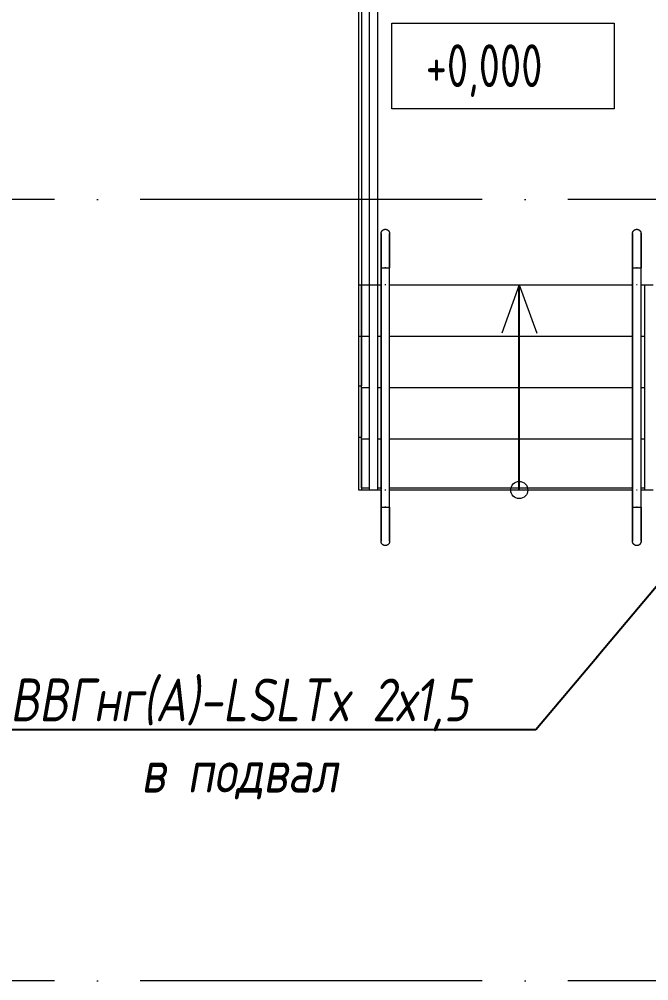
# Model space of a CAD drawing. Header units: millimetres. Extents: x -396912 to 182286, y -43638 to 41610.
# Drawn here: x -33456 to -29776, y 8102 to 13726 of the extents above; entities that cross this region are included whole.
import ezdxf
from ezdxf import colors
from ezdxf.entities.mleader import LeaderData, LeaderLine
from ezdxf.math import Vec2, Vec3

# ---------------------------------------------------------------- set-up
doc = ezdxf.new("R2010")
doc.units = ezdxf.units.MM
doc.linetypes.add('ADSK_Линия сетки', pattern=[25, 20, -2.5, 0, -2.5])
for name, color, linetype, lineweight in [('RC-Выноски', 7, 'Continuous', 0), ('Аннотация', 7, 'Continuous', 18), ('Лестницы', 252, 'Continuous', 9), ('Ограждение', 252, 'Continuous', 9), ('Оси', 252, 'Continuous', 9), ('Отметки', 7, 'Continuous', 9), ('Стены наружные', 7, 'Continuous', 18)]:
    doc.layers.add(name, color=color, linetype=linetype, lineweight=lineweight)
doc.layers.add('Узлы', color=7, linetype='Continuous')
doc.styles.add('GOST Common_3', font='', dxfattribs={"height": 3.5})
doc.styles.add('RubezhCAD', font='', dxfattribs={"oblique": 10})
doc.styles.get('GOST Common_3').set_extended_font_data('GOST 2.304 type A')
doc.styles.get('RubezhCAD').set_extended_font_data('GOST type A')

# ---------------------------------------------------------------- blocks, each defined once
blk = doc.blocks.new('1 этаж')
at = {"layer": 'Аннотация', "color": 251, "lineweight": 20, "true_color": 0x636466}
for p, q in [((-36980.1, 12284.3), (-36980.1, 12784.3)), ((-36980.1, 12784.3), (-35680.1, 12784.3)), ((-35680.1, 12784.3), (-35680.1, 12284.3)), ((-35680.1, 12284.3), (-36980.1, 12284.3)), ((-36234.8, 11254.3), (-36337.4, 10972.4)), ((-36234.8, 11254.3), (-36132.2, 10972.4))]:
    blk.add_line(p, q, dxfattribs=at)
blk.add_circle((-36234.8, 10054.3), 50, dxfattribs=at)
at = {"layer": 'Лестницы', "color": 251, "true_color": 0x636466}
for p, q in [((-37157.8, 14737.3), (-37157.8, 11254.3)), ((-37157.8, 11254.3), (-37112.8, 11254.3)), ((-37157.8, 10954.3), (-37157.8, 11254.3)), ((-37157.8, 11254.3), (-37112.8, 11254.3)), ((-37062.3, 11254.3), (-37042.8, 11254.3)), ((-37062.3, 11254.3), (-37042.8, 11254.3)), ((-36992.8, 11254.3), (-35572.8, 11254.3)), ((-36992.8, 11254.3), (-35572.8, 11254.3)), ((-35522.8, 11254.3), (-35502.8, 11254.3)), ((-35522.8, 11254.3), (-35502.8, 11254.3)), ((-37157.8, 10654.3), (-37157.8, 10954.3)), ((-37157.8, 10954.3), (-37112.8, 10954.3)), ((-37157.8, 10954.3), (-37112.8, 10954.3)), ((-37062.8, 10954.3), (-37042.8, 10954.3)), ((-37062.8, 10954.3), (-37042.8, 10954.3)), ((-36992.8, 10954.3), (-35572.8, 10954.3)), ((-36992.8, 10954.3), (-35572.8, 10954.3)), ((-35522.8, 10954.3), (-35502.8, 10954.3)), ((-35522.8, 10954.3), (-35502.8, 10954.3)), ((-37157.8, 10354.3), (-37157.8, 10654.3)), ((-37157.8, 10654.3), (-37112.8, 10654.3)), ((-37157.8, 10654.3), (-37112.8, 10654.3)), ((-37062.8, 10654.3), (-37042.8, 10654.3)), ((-37062.8, 10654.3), (-37042.8, 10654.3)), ((-36992.8, 10654.3), (-35572.8, 10654.3)), ((-36992.8, 10654.3), (-35572.8, 10654.3)), ((-35522.8, 10654.3), (-35502.8, 10654.3)), ((-35522.8, 10654.3), (-35502.8, 10654.3)), ((-37157.8, 10067.3), (-37157.8, 10354.3)), ((-37157.8, 10354.3), (-37112.8, 10354.3)), ((-37157.8, 10354.3), (-37112.8, 10354.3)), ((-37062.8, 10354.3), (-37042.8, 10354.3)), ((-37062.8, 10354.3), (-37042.8, 10354.3)), ((-36992.8, 10354.3), (-35572.8, 10354.3)), ((-36992.8, 10354.3), (-35572.8, 10354.3)), ((-35522.8, 10354.3), (-35502.8, 10354.3)), ((-35522.8, 10354.3), (-35502.8, 10354.3))]:
    blk.add_line(p, q, dxfattribs=at)
at = {"layer": 'Ограждение', "color": 251, "true_color": 0x636466}
for p, q in [((-37112.3, 14752.3), (-37112.3, 11254.3)), ((-37062.3, 11254.3), (-37062.3, 14752.3)), ((-37042.8, 11354.3), (-37042.8, 11260.2)), ((-37042.8, 11354.3), (-36992.8, 11354.3)), ((-37042.8, 11254.3), (-37042.8, 11354.3)), ((-37015.5, 11354.3), (-37020.1, 11354.3)), ((-37020.1, 11354.3), (-37017.8, 11354.3)), ((-37017.8, 11354.3), (-37015.5, 11354.3)), ((-36992.8, 11260.2), (-36992.8, 11354.3)), ((-36992.8, 11254.3), (-36992.8, 11354.3)), ((-35572.8, 11354.3), (-35572.8, 11260.2)), ((-35572.8, 11354.3), (-35522.8, 11354.3)), ((-35572.8, 11254.3), (-35572.8, 11354.3)), ((-35545.5, 11354.3), (-35550.1, 11354.3)), ((-35550.1, 11354.3), (-35547.8, 11354.3)), ((-35547.8, 11354.3), (-35545.5, 11354.3)), ((-35522.8, 11260.2), (-35522.8, 11354.3)), ((-35522.8, 11254.3), (-35522.8, 11354.3)), ((-37112.8, 11254.3), (-37062.8, 11254.3)), ((-37112.8, 11254.3), (-37112.8, 10054.3)), ((-37089.6, 11254.3), (-37085, 11254.3)), ((-37063.2, 11254.3), (-37062.3, 11254.3)), ((-37062.8, 11254.3), (-37062.8, 10054.3)), ((-37042.8, 11260.2), (-37042.8, 10060.2)), ((-37042.8, 10054.3), (-37042.8, 11254.3)), ((-36992.8, 10060.2), (-36992.8, 11260.2)), ((-36992.8, 10054.3), (-36992.8, 11254.3)), ((-35572.8, 11260.2), (-35572.8, 10060.2)), ((-35572.8, 10054.3), (-35572.8, 11254.3)), ((-35522.8, 10060.2), (-35522.8, 11260.2)), ((-35522.8, 10054.3), (-35522.8, 11254.3)), ((-35502.8, 11254.3), (-35452.8, 11254.3)), ((-35502.8, 11254.3), (-35502.8, 10054.3)), ((-37062.8, 10054.3), (-37112.8, 10054.3)), ((-37042.8, 10054.9), (-37042.8, 9954.3)), ((-37042.8, 9954.3), (-37042.8, 10054.3)), ((-36992.8, 9954.3), (-36992.8, 10054.9)), ((-36992.8, 9954.3), (-36992.8, 10054.3)), ((-35572.8, 10054.9), (-35572.8, 9954.3)), ((-35572.8, 9954.3), (-35572.8, 10054.3)), ((-35522.8, 9954.3), (-35522.8, 10054.9)), ((-35522.8, 9954.3), (-35522.8, 10054.3)), ((-35452.8, 10054.3), (-35502.8, 10054.3)), ((-37042.8, 9954.3), (-36992.8, 9954.3)), ((-37020.1, 9954.3), (-37015.5, 9954.3)), ((-37017.8, 9954.3), (-37020.1, 9954.3)), ((-37015.5, 9954.3), (-37017.8, 9954.3)), ((-35572.8, 9954.3), (-35522.8, 9954.3)), ((-35550.1, 9954.3), (-35545.5, 9954.3)), ((-35547.8, 9954.3), (-35550.1, 9954.3)), ((-35545.5, 9954.3), (-35547.8, 9954.3))]:
    blk.add_line(p, q, dxfattribs=at)
at = {"layer": 'Ограждение', "color": 251, "true_color": 0x636466, "flags": 128}
for points in [[(-37042.8, 11554.3), (-37042.8, 11555.3), (-37042.7, 11556.3), (-37042.6, 11557.3), (-37042.5, 11558.3), (-37042.3, 11559.2), (-37042.1, 11560.2), (-37041.8, 11561.2), (-37041.5, 11562.1), (-37041.2, 11563.1), (-37040.8, 11564), (-37040.4, 11564.9), (-37040, 11565.8), (-37039.5, 11566.7), (-37039, 11567.5), (-37038.4, 11568.4), (-37037.9, 11569.2), (-37037.2, 11570), (-37036.6, 11570.8), (-37035.9, 11571.5), (-37035.2, 11572.2), (-37034.5, 11572.9), (-37033.7, 11573.5), (-37032.9, 11574.2), (-37032.1, 11574.7), (-37031.3, 11575.3), (-37030.5, 11575.8), (-37029.6, 11576.3), (-37028.7, 11576.8), (-37027.8, 11577.2), (-37026.9, 11577.6), (-37025.9, 11577.9), (-37025, 11578.2), (-37024, 11578.5), (-37023, 11578.7), (-37022.1, 11578.9), (-37021.1, 11579.1), (-37020.1, 11579.2), (-37019.1, 11579.2), (-37018.1, 11579.3), (-37017.8, 11579.3)], [(-37042.8, 11354.3), (-37042.8, 11362.3), (-37042.8, 11370.3), (-37042.8, 11378.2), (-37042.8, 11386.1), (-37042.8, 11394), (-37042.8, 11401.8), (-37042.8, 11409.5), (-37042.8, 11417.2), (-37042.8, 11424.7), (-37042.8, 11432.2), (-37042.8, 11439.5), (-37042.8, 11446.6), (-37042.8, 11453.6), (-37042.8, 11460.5), (-37042.8, 11467.2), (-37042.8, 11473.7), (-37042.8, 11480), (-37042.8, 11486.1), (-37042.8, 11492.1), (-37042.8, 11497.7), (-37042.8, 11503.2), (-37042.8, 11508.4), (-37042.8, 11513.4), (-37042.8, 11518.1), (-37042.8, 11522.6), (-37042.8, 11526.7), (-37042.8, 11530.7), (-37042.8, 11534.3), (-37042.8, 11537.6), (-37042.8, 11540.7), (-37042.8, 11543.4), (-37042.8, 11545.9), (-37042.8, 11548), (-37042.8, 11549.8), (-37042.8, 11551.4), (-37042.8, 11552.6), (-37042.8, 11553.4), (-37042.8, 11554), (-37042.8, 11554.3), (-37042.8, 11554.3)], [(-37042.8, 11554.3), (-37042.8, 11554.1), (-37042.8, 11553.6), (-37042.8, 11552.8), (-37042.8, 11551.7), (-37042.8, 11550.3), (-37042.8, 11548.5), (-37042.8, 11546.5), (-37042.8, 11544.1), (-37042.8, 11541.4), (-37042.8, 11538.5), (-37042.8, 11535.2), (-37042.8, 11531.7), (-37042.8, 11527.8), (-37042.8, 11523.7), (-37042.8, 11519.3), (-37042.8, 11514.7), (-37042.8, 11509.8), (-37042.8, 11504.6), (-37042.8, 11499.2), (-37042.8, 11493.6), (-37042.8, 11487.8), (-37042.8, 11481.7), (-37042.8, 11475.4), (-37042.8, 11469), (-37042.8, 11462.3), (-37042.8, 11455.5), (-37042.8, 11448.5), (-37042.8, 11441.4), (-37042.8, 11434.1), (-37042.8, 11426.7), (-37042.8, 11419.2), (-37042.8, 11411.6), (-37042.8, 11403.9), (-37042.8, 11396.1), (-37042.8, 11388.3), (-37042.8, 11380.4), (-37042.8, 11372.4), (-37042.8, 11364.4), (-37042.8, 11356.4), (-37042.8, 11354.3)], [(-37017.8, 11579.3), (-37016.8, 11579.2), (-37015.8, 11579.2), (-37014.8, 11579.1), (-37013.8, 11578.9), (-37012.8, 11578.8), (-37011.9, 11578.6), (-37010.9, 11578.3), (-37009.9, 11578), (-37009, 11577.7), (-37008.1, 11577.3), (-37007.2, 11576.9), (-37006.3, 11576.4), (-37005.4, 11576), (-37004.5, 11575.5), (-37003.7, 11574.9), (-37002.9, 11574.3), (-37002.1, 11573.7), (-37001.3, 11573.1), (-37000.6, 11572.4), (-36999.9, 11571.7), (-36999.2, 11571), (-36998.5, 11570.2), (-36997.9, 11569.4), (-36997.3, 11568.6), (-36996.8, 11567.8), (-36996.2, 11566.9), (-36995.8, 11566.1), (-36995.3, 11565.2), (-36994.9, 11564.3), (-36994.5, 11563.3), (-36994.2, 11562.4), (-36993.9, 11561.4), (-36993.6, 11560.5), (-36993.4, 11559.5), (-36993.2, 11558.5), (-36993, 11557.5), (-36992.9, 11556.5), (-36992.8, 11555.5), (-36992.8, 11554.5), (-36992.8, 11554.3)], [(-36992.8, 11354.3), (-36992.8, 11362.3), (-36992.8, 11370.3), (-36992.8, 11378.2), (-36992.8, 11386.1), (-36992.8, 11394), (-36992.8, 11401.8), (-36992.8, 11409.5), (-36992.8, 11417.2), (-36992.8, 11424.7), (-36992.8, 11432.2), (-36992.8, 11439.5), (-36992.8, 11446.6), (-36992.8, 11453.6), (-36992.8, 11460.5), (-36992.8, 11467.2), (-36992.8, 11473.7), (-36992.8, 11480), (-36992.8, 11486.1), (-36992.8, 11492.1), (-36992.8, 11497.7), (-36992.8, 11503.2), (-36992.8, 11508.4), (-36992.8, 11513.4), (-36992.8, 11518.1), (-36992.8, 11522.6), (-36992.8, 11526.7), (-36992.8, 11530.7), (-36992.8, 11534.3), (-36992.8, 11537.6), (-36992.8, 11540.7), (-36992.8, 11543.4), (-36992.8, 11545.9), (-36992.8, 11548), (-36992.8, 11549.8), (-36992.8, 11551.4), (-36992.8, 11552.6), (-36992.8, 11553.4), (-36992.8, 11554), (-36992.8, 11554.3), (-36992.8, 11554.3)], [(-36992.8, 11554.3), (-36992.8, 11554.1), (-36992.8, 11553.6), (-36992.8, 11552.8), (-36992.8, 11551.7), (-36992.8, 11550.3), (-36992.8, 11548.5), (-36992.8, 11546.5), (-36992.8, 11544.1), (-36992.8, 11541.4), (-36992.8, 11538.5), (-36992.8, 11535.2), (-36992.8, 11531.7), (-36992.8, 11527.8), (-36992.8, 11523.7), (-36992.8, 11519.3), (-36992.8, 11514.7), (-36992.8, 11509.8), (-36992.8, 11504.6), (-36992.8, 11499.2), (-36992.8, 11493.6), (-36992.8, 11487.8), (-36992.8, 11481.7), (-36992.8, 11475.4), (-36992.8, 11469), (-36992.8, 11462.3), (-36992.8, 11455.5), (-36992.8, 11448.5), (-36992.8, 11441.4), (-36992.8, 11434.1), (-36992.8, 11426.7), (-36992.8, 11419.2), (-36992.8, 11411.6), (-36992.8, 11403.9), (-36992.8, 11396.1), (-36992.8, 11388.3), (-36992.8, 11380.4), (-36992.8, 11372.4), (-36992.8, 11364.4), (-36992.8, 11356.4), (-36992.8, 11354.3)], [(-35572.8, 11554.3), (-35572.8, 11555.3), (-35572.7, 11556.3), (-35572.6, 11557.3), (-35572.5, 11558.3), (-35572.3, 11559.2), (-35572.1, 11560.2), (-35571.8, 11561.2), (-35571.5, 11562.1), (-35571.2, 11563.1), (-35570.8, 11564), (-35570.4, 11564.9), (-35570, 11565.8), (-35569.5, 11566.7), (-35569, 11567.5), (-35568.4, 11568.4), (-35567.9, 11569.2), (-35567.2, 11570), (-35566.6, 11570.8), (-35565.9, 11571.5), (-35565.2, 11572.2), (-35564.5, 11572.9), (-35563.7, 11573.5), (-35562.9, 11574.2), (-35562.1, 11574.7), (-35561.3, 11575.3), (-35560.5, 11575.8), (-35559.6, 11576.3), (-35558.7, 11576.8), (-35557.8, 11577.2), (-35556.9, 11577.6), (-35555.9, 11577.9), (-35555, 11578.2), (-35554, 11578.5), (-35553, 11578.7), (-35552.1, 11578.9), (-35551.1, 11579.1), (-35550.1, 11579.2), (-35549.1, 11579.2), (-35548.1, 11579.3), (-35547.8, 11579.3)], [(-35572.8, 11354.3), (-35572.8, 11362.3), (-35572.8, 11370.3), (-35572.8, 11378.2), (-35572.8, 11386.1), (-35572.8, 11394), (-35572.8, 11401.8), (-35572.8, 11409.5), (-35572.8, 11417.2), (-35572.8, 11424.7), (-35572.8, 11432.2), (-35572.8, 11439.5), (-35572.8, 11446.6), (-35572.8, 11453.6), (-35572.8, 11460.5), (-35572.8, 11467.2), (-35572.8, 11473.7), (-35572.8, 11480), (-35572.8, 11486.1), (-35572.8, 11492.1), (-35572.8, 11497.7), (-35572.8, 11503.2), (-35572.8, 11508.4), (-35572.8, 11513.4), (-35572.8, 11518.1), (-35572.8, 11522.6), (-35572.8, 11526.7), (-35572.8, 11530.7), (-35572.8, 11534.3), (-35572.8, 11537.6), (-35572.8, 11540.7), (-35572.8, 11543.4), (-35572.8, 11545.9), (-35572.8, 11548), (-35572.8, 11549.8), (-35572.8, 11551.4), (-35572.8, 11552.6), (-35572.8, 11553.4), (-35572.8, 11554), (-35572.8, 11554.3), (-35572.8, 11554.3)], [(-35572.8, 11554.3), (-35572.8, 11554.1), (-35572.8, 11553.6), (-35572.8, 11552.8), (-35572.8, 11551.7), (-35572.8, 11550.3), (-35572.8, 11548.5), (-35572.8, 11546.5), (-35572.8, 11544.1), (-35572.8, 11541.4), (-35572.8, 11538.5), (-35572.8, 11535.2), (-35572.8, 11531.7), (-35572.8, 11527.8), (-35572.8, 11523.7), (-35572.8, 11519.3), (-35572.8, 11514.7), (-35572.8, 11509.8), (-35572.8, 11504.6), (-35572.8, 11499.2), (-35572.8, 11493.6), (-35572.8, 11487.8), (-35572.8, 11481.7), (-35572.8, 11475.4), (-35572.8, 11469), (-35572.8, 11462.3), (-35572.8, 11455.5), (-35572.8, 11448.5), (-35572.8, 11441.4), (-35572.8, 11434.1), (-35572.8, 11426.7), (-35572.8, 11419.2), (-35572.8, 11411.6), (-35572.8, 11403.9), (-35572.8, 11396.1), (-35572.8, 11388.3), (-35572.8, 11380.4), (-35572.8, 11372.4), (-35572.8, 11364.4), (-35572.8, 11356.4), (-35572.8, 11354.3)], [(-35547.8, 11579.3), (-35546.8, 11579.2), (-35545.8, 11579.2), (-35544.8, 11579.1), (-35543.8, 11578.9), (-35542.8, 11578.8), (-35541.9, 11578.6), (-35540.9, 11578.3), (-35539.9, 11578), (-35539, 11577.7), (-35538.1, 11577.3), (-35537.2, 11576.9), (-35536.3, 11576.4), (-35535.4, 11576), (-35534.5, 11575.5), (-35533.7, 11574.9), (-35532.9, 11574.3), (-35532.1, 11573.7), (-35531.3, 11573.1), (-35530.6, 11572.4), (-35529.9, 11571.7), (-35529.2, 11571), (-35528.5, 11570.2), (-35527.9, 11569.4), (-35527.3, 11568.6), (-35526.8, 11567.8), (-35526.2, 11566.9), (-35525.8, 11566.1), (-35525.3, 11565.2), (-35524.9, 11564.3), (-35524.5, 11563.3), (-35524.2, 11562.4), (-35523.9, 11561.4), (-35523.6, 11560.5), (-35523.4, 11559.5), (-35523.2, 11558.5), (-35523, 11557.5), (-35522.9, 11556.5), (-35522.8, 11555.5), (-35522.8, 11554.5), (-35522.8, 11554.3)], [(-35522.8, 11354.3), (-35522.8, 11362.3), (-35522.8, 11370.3), (-35522.8, 11378.2), (-35522.8, 11386.1), (-35522.8, 11394), (-35522.8, 11401.8), (-35522.8, 11409.5), (-35522.8, 11417.2), (-35522.8, 11424.7), (-35522.8, 11432.2), (-35522.8, 11439.5), (-35522.8, 11446.6), (-35522.8, 11453.6), (-35522.8, 11460.5), (-35522.8, 11467.2), (-35522.8, 11473.7), (-35522.8, 11480), (-35522.8, 11486.1), (-35522.8, 11492.1), (-35522.8, 11497.7), (-35522.8, 11503.2), (-35522.8, 11508.4), (-35522.8, 11513.4), (-35522.8, 11518.1), (-35522.8, 11522.6), (-35522.8, 11526.7), (-35522.8, 11530.7), (-35522.8, 11534.3), (-35522.8, 11537.6), (-35522.8, 11540.7), (-35522.8, 11543.4), (-35522.8, 11545.9), (-35522.8, 11548), (-35522.8, 11549.8), (-35522.8, 11551.4), (-35522.8, 11552.6), (-35522.8, 11553.4), (-35522.8, 11554), (-35522.8, 11554.3), (-35522.8, 11554.3)], [(-35522.8, 11554.3), (-35522.8, 11554.1), (-35522.8, 11553.6), (-35522.8, 11552.8), (-35522.8, 11551.7), (-35522.8, 11550.3), (-35522.8, 11548.5), (-35522.8, 11546.5), (-35522.8, 11544.1), (-35522.8, 11541.4), (-35522.8, 11538.5), (-35522.8, 11535.2), (-35522.8, 11531.7), (-35522.8, 11527.8), (-35522.8, 11523.7), (-35522.8, 11519.3), (-35522.8, 11514.7), (-35522.8, 11509.8), (-35522.8, 11504.6), (-35522.8, 11499.2), (-35522.8, 11493.6), (-35522.8, 11487.8), (-35522.8, 11481.7), (-35522.8, 11475.4), (-35522.8, 11469), (-35522.8, 11462.3), (-35522.8, 11455.5), (-35522.8, 11448.5), (-35522.8, 11441.4), (-35522.8, 11434.1), (-35522.8, 11426.7), (-35522.8, 11419.2), (-35522.8, 11411.6), (-35522.8, 11403.9), (-35522.8, 11396.1), (-35522.8, 11388.3), (-35522.8, 11380.4), (-35522.8, 11372.4), (-35522.8, 11364.4), (-35522.8, 11356.4), (-35522.8, 11354.3)], [(-37042.8, 9954.3), (-37042.8, 9946.3), (-37042.8, 9938.3), (-37042.8, 9930.3), (-37042.8, 9922.4), (-37042.8, 9914.5), (-37042.8, 9906.7), (-37042.8, 9899), (-37042.8, 9891.4), (-37042.8, 9883.8), (-37042.8, 9876.4), (-37042.8, 9869.1), (-37042.8, 9861.9), (-37042.8, 9854.9), (-37042.8, 9848), (-37042.8, 9841.3), (-37042.8, 9834.8), (-37042.8, 9828.5), (-37042.8, 9822.4), (-37042.8, 9816.5), (-37042.8, 9810.8), (-37042.8, 9805.3), (-37042.8, 9800.1), (-37042.8, 9795.1), (-37042.8, 9790.4), (-37042.8, 9786), (-37042.8, 9781.8), (-37042.8, 9777.9), (-37042.8, 9774.2), (-37042.8, 9770.9), (-37042.8, 9767.9), (-37042.8, 9765.1), (-37042.8, 9762.7), (-37042.8, 9760.5), (-37042.8, 9758.7), (-37042.8, 9757.2), (-37042.8, 9756), (-37042.8, 9755.1), (-37042.8, 9754.5), (-37042.8, 9754.3), (-37042.8, 9754.3)], [(-37042.8, 9754.3), (-37042.8, 9754.4), (-37042.8, 9754.9), (-37042.8, 9755.7), (-37042.8, 9756.8), (-37042.8, 9758.3), (-37042.8, 9760), (-37042.8, 9762.1), (-37042.8, 9764.4), (-37042.8, 9767.1), (-37042.8, 9770.1), (-37042.8, 9773.3), (-37042.8, 9776.9), (-37042.8, 9780.7), (-37042.8, 9784.8), (-37042.8, 9789.2), (-37042.8, 9793.8), (-37042.8, 9798.8), (-37042.8, 9803.9), (-37042.8, 9809.3), (-37042.8, 9814.9), (-37042.8, 9820.8), (-37042.8, 9826.8), (-37042.8, 9833.1), (-37042.8, 9839.6), (-37042.8, 9846.2), (-37042.8, 9853), (-37042.8, 9860), (-37042.8, 9867.1), (-37042.8, 9874.4), (-37042.8, 9881.8), (-37042.8, 9889.3), (-37042.8, 9896.9), (-37042.8, 9904.6), (-37042.8, 9912.4), (-37042.8, 9920.3), (-37042.8, 9928.2), (-37042.8, 9936.1), (-37042.8, 9944.1), (-37042.8, 9952.1), (-37042.8, 9954.3)], [(-36992.8, 9954.3), (-36992.8, 9946.3), (-36992.8, 9938.3), (-36992.8, 9930.3), (-36992.8, 9922.4), (-36992.8, 9914.5), (-36992.8, 9906.7), (-36992.8, 9899), (-36992.8, 9891.4), (-36992.8, 9883.8), (-36992.8, 9876.4), (-36992.8, 9869.1), (-36992.8, 9861.9), (-36992.8, 9854.9), (-36992.8, 9848), (-36992.8, 9841.3), (-36992.8, 9834.8), (-36992.8, 9828.5), (-36992.8, 9822.4), (-36992.8, 9816.5), (-36992.8, 9810.8), (-36992.8, 9805.3), (-36992.8, 9800.1), (-36992.8, 9795.1), (-36992.8, 9790.4), (-36992.8, 9786), (-36992.8, 9781.8), (-36992.8, 9777.9), (-36992.8, 9774.2), (-36992.8, 9770.9), (-36992.8, 9767.9), (-36992.8, 9765.1), (-36992.8, 9762.7), (-36992.8, 9760.5), (-36992.8, 9758.7), (-36992.8, 9757.2), (-36992.8, 9756), (-36992.8, 9755.1), (-36992.8, 9754.5), (-36992.8, 9754.3), (-36992.8, 9754.3)], [(-36992.8, 9754.3), (-36992.8, 9754.4), (-36992.8, 9754.9), (-36992.8, 9755.7), (-36992.8, 9756.8), (-36992.8, 9758.3), (-36992.8, 9760), (-36992.8, 9762.1), (-36992.8, 9764.4), (-36992.8, 9767.1), (-36992.8, 9770.1), (-36992.8, 9773.3), (-36992.8, 9776.9), (-36992.8, 9780.7), (-36992.8, 9784.8), (-36992.8, 9789.2), (-36992.8, 9793.8), (-36992.8, 9798.8), (-36992.8, 9803.9), (-36992.8, 9809.3), (-36992.8, 9814.9), (-36992.8, 9820.8), (-36992.8, 9826.8), (-36992.8, 9833.1), (-36992.8, 9839.6), (-36992.8, 9846.2), (-36992.8, 9853), (-36992.8, 9860), (-36992.8, 9867.1), (-36992.8, 9874.4), (-36992.8, 9881.8), (-36992.8, 9889.3), (-36992.8, 9896.9), (-36992.8, 9904.6), (-36992.8, 9912.4), (-36992.8, 9920.3), (-36992.8, 9928.2), (-36992.8, 9936.1), (-36992.8, 9944.1), (-36992.8, 9952.1), (-36992.8, 9954.3)], [(-35572.8, 9954.3), (-35572.8, 9946.3), (-35572.8, 9938.3), (-35572.8, 9930.3), (-35572.8, 9922.4), (-35572.8, 9914.5), (-35572.8, 9906.7), (-35572.8, 9899), (-35572.8, 9891.4), (-35572.8, 9883.8), (-35572.8, 9876.4), (-35572.8, 9869.1), (-35572.8, 9861.9), (-35572.8, 9854.9), (-35572.8, 9848), (-35572.8, 9841.3), (-35572.8, 9834.8), (-35572.8, 9828.5), (-35572.8, 9822.4), (-35572.8, 9816.5), (-35572.8, 9810.8), (-35572.8, 9805.3), (-35572.8, 9800.1), (-35572.8, 9795.1), (-35572.8, 9790.4), (-35572.8, 9786), (-35572.8, 9781.8), (-35572.8, 9777.9), (-35572.8, 9774.2), (-35572.8, 9770.9), (-35572.8, 9767.9), (-35572.8, 9765.1), (-35572.8, 9762.7), (-35572.8, 9760.5), (-35572.8, 9758.7), (-35572.8, 9757.2), (-35572.8, 9756), (-35572.8, 9755.1), (-35572.8, 9754.5), (-35572.8, 9754.3), (-35572.8, 9754.3)], [(-35572.8, 9754.3), (-35572.8, 9754.4), (-35572.8, 9754.9), (-35572.8, 9755.7), (-35572.8, 9756.8), (-35572.8, 9758.3), (-35572.8, 9760), (-35572.8, 9762.1), (-35572.8, 9764.4), (-35572.8, 9767.1), (-35572.8, 9770.1), (-35572.8, 9773.3), (-35572.8, 9776.9), (-35572.8, 9780.7), (-35572.8, 9784.8), (-35572.8, 9789.2), (-35572.8, 9793.8), (-35572.8, 9798.8), (-35572.8, 9803.9), (-35572.8, 9809.3), (-35572.8, 9814.9), (-35572.8, 9820.8), (-35572.8, 9826.8), (-35572.8, 9833.1), (-35572.8, 9839.6), (-35572.8, 9846.2), (-35572.8, 9853), (-35572.8, 9860), (-35572.8, 9867.1), (-35572.8, 9874.4), (-35572.8, 9881.8), (-35572.8, 9889.3), (-35572.8, 9896.9), (-35572.8, 9904.6), (-35572.8, 9912.4), (-35572.8, 9920.3), (-35572.8, 9928.2), (-35572.8, 9936.1), (-35572.8, 9944.1), (-35572.8, 9952.1), (-35572.8, 9954.3)], [(-35522.8, 9954.3), (-35522.8, 9946.3), (-35522.8, 9938.3), (-35522.8, 9930.3), (-35522.8, 9922.4), (-35522.8, 9914.5), (-35522.8, 9906.7), (-35522.8, 9899), (-35522.8, 9891.4), (-35522.8, 9883.8), (-35522.8, 9876.4), (-35522.8, 9869.1), (-35522.8, 9861.9), (-35522.8, 9854.9), (-35522.8, 9848), (-35522.8, 9841.3), (-35522.8, 9834.8), (-35522.8, 9828.5), (-35522.8, 9822.4), (-35522.8, 9816.5), (-35522.8, 9810.8), (-35522.8, 9805.3), (-35522.8, 9800.1), (-35522.8, 9795.1), (-35522.8, 9790.4), (-35522.8, 9786), (-35522.8, 9781.8), (-35522.8, 9777.9), (-35522.8, 9774.2), (-35522.8, 9770.9), (-35522.8, 9767.9), (-35522.8, 9765.1), (-35522.8, 9762.7), (-35522.8, 9760.5), (-35522.8, 9758.7), (-35522.8, 9757.2), (-35522.8, 9756), (-35522.8, 9755.1), (-35522.8, 9754.5), (-35522.8, 9754.3), (-35522.8, 9754.3)], [(-35522.8, 9754.3), (-35522.8, 9754.4), (-35522.8, 9754.9), (-35522.8, 9755.7), (-35522.8, 9756.8), (-35522.8, 9758.3), (-35522.8, 9760), (-35522.8, 9762.1), (-35522.8, 9764.4), (-35522.8, 9767.1), (-35522.8, 9770.1), (-35522.8, 9773.3), (-35522.8, 9776.9), (-35522.8, 9780.7), (-35522.8, 9784.8), (-35522.8, 9789.2), (-35522.8, 9793.8), (-35522.8, 9798.8), (-35522.8, 9803.9), (-35522.8, 9809.3), (-35522.8, 9814.9), (-35522.8, 9820.8), (-35522.8, 9826.8), (-35522.8, 9833.1), (-35522.8, 9839.6), (-35522.8, 9846.2), (-35522.8, 9853), (-35522.8, 9860), (-35522.8, 9867.1), (-35522.8, 9874.4), (-35522.8, 9881.8), (-35522.8, 9889.3), (-35522.8, 9896.9), (-35522.8, 9904.6), (-35522.8, 9912.4), (-35522.8, 9920.3), (-35522.8, 9928.2), (-35522.8, 9936.1), (-35522.8, 9944.1), (-35522.8, 9952.1), (-35522.8, 9954.3)], [(-37017.8, 9729.3), (-37018.8, 9729.3), (-37019.8, 9729.3), (-37020.8, 9729.4), (-37021.8, 9729.6), (-37022.8, 9729.8), (-37023.7, 9730), (-37024.7, 9730.2), (-37025.7, 9730.5), (-37026.6, 9730.9), (-37027.5, 9731.2), (-37028.5, 9731.7), (-37029.3, 9732.1), (-37030.2, 9732.6), (-37031.1, 9733.1), (-37031.9, 9733.6), (-37032.7, 9734.2), (-37033.5, 9734.8), (-37034.3, 9735.5), (-37035, 9736.1), (-37035.7, 9736.9), (-37036.4, 9737.6), (-37037.1, 9738.3), (-37037.7, 9739.1), (-37038.3, 9739.9), (-37038.8, 9740.8), (-37039.4, 9741.6), (-37039.9, 9742.5), (-37040.3, 9743.4), (-37040.7, 9744.3), (-37041.1, 9745.2), (-37041.4, 9746.1), (-37041.8, 9747.1), (-37042, 9748.1), (-37042.2, 9749), (-37042.4, 9750), (-37042.6, 9751), (-37042.7, 9752), (-37042.8, 9753), (-37042.8, 9754), (-37042.8, 9754.3)], [(-36992.8, 9754.3), (-36992.8, 9753.3), (-36992.9, 9752.3), (-36993, 9751.3), (-36993.1, 9750.3), (-36993.3, 9749.3), (-36993.5, 9748.3), (-36993.8, 9747.4), (-36994.1, 9746.4), (-36994.4, 9745.5), (-36994.8, 9744.5), (-36995.2, 9743.6), (-36995.6, 9742.7), (-36996.1, 9741.8), (-36996.6, 9741), (-36997.2, 9740.2), (-36997.7, 9739.3), (-36998.4, 9738.5), (-36999, 9737.8), (-36999.7, 9737), (-37000.4, 9736.3), (-37001.1, 9735.7), (-37001.9, 9735), (-37002.7, 9734.4), (-37003.5, 9733.8), (-37004.3, 9733.2), (-37005.1, 9732.7), (-37006, 9732.2), (-37006.9, 9731.8), (-37007.8, 9731.3), (-37008.7, 9731), (-37009.7, 9730.6), (-37010.6, 9730.3), (-37011.6, 9730.1), (-37012.6, 9729.8), (-37013.6, 9729.6), (-37014.5, 9729.5), (-37015.5, 9729.4), (-37016.5, 9729.3), (-37017.5, 9729.3), (-37017.8, 9729.3)], [(-35547.8, 9729.3), (-35548.8, 9729.3), (-35549.8, 9729.3), (-35550.8, 9729.4), (-35551.8, 9729.6), (-35552.8, 9729.8), (-35553.7, 9730), (-35554.7, 9730.2), (-35555.7, 9730.5), (-35556.6, 9730.9), (-35557.5, 9731.2), (-35558.5, 9731.7), (-35559.3, 9732.1), (-35560.2, 9732.6), (-35561.1, 9733.1), (-35561.9, 9733.6), (-35562.7, 9734.2), (-35563.5, 9734.8), (-35564.3, 9735.5), (-35565, 9736.1), (-35565.7, 9736.9), (-35566.4, 9737.6), (-35567.1, 9738.3), (-35567.7, 9739.1), (-35568.3, 9739.9), (-35568.8, 9740.8), (-35569.4, 9741.6), (-35569.9, 9742.5), (-35570.3, 9743.4), (-35570.7, 9744.3), (-35571.1, 9745.2), (-35571.4, 9746.1), (-35571.8, 9747.1), (-35572, 9748.1), (-35572.2, 9749), (-35572.4, 9750), (-35572.6, 9751), (-35572.7, 9752), (-35572.8, 9753), (-35572.8, 9754), (-35572.8, 9754.3)], [(-35522.8, 9754.3), (-35522.8, 9753.3), (-35522.9, 9752.3), (-35523, 9751.3), (-35523.1, 9750.3), (-35523.3, 9749.3), (-35523.5, 9748.3), (-35523.8, 9747.4), (-35524.1, 9746.4), (-35524.4, 9745.5), (-35524.8, 9744.5), (-35525.2, 9743.6), (-35525.6, 9742.7), (-35526.1, 9741.8), (-35526.6, 9741), (-35527.2, 9740.2), (-35527.7, 9739.3), (-35528.4, 9738.5), (-35529, 9737.8), (-35529.7, 9737), (-35530.4, 9736.3), (-35531.1, 9735.7), (-35531.9, 9735), (-35532.7, 9734.4), (-35533.5, 9733.8), (-35534.3, 9733.2), (-35535.1, 9732.7), (-35536, 9732.2), (-35536.9, 9731.8), (-35537.8, 9731.3), (-35538.7, 9731), (-35539.7, 9730.6), (-35540.6, 9730.3), (-35541.6, 9730.1), (-35542.6, 9729.8), (-35543.6, 9729.6), (-35544.5, 9729.5), (-35545.5, 9729.4), (-35546.5, 9729.3), (-35547.5, 9729.3), (-35547.8, 9729.3)]]:
    blk.add_lwpolyline(points, dxfattribs=at)
at = {"layer": 'Ограждение', "color": 251, "true_color": 0x636466}
for points in [[(-37015.7, 11254.3), (-37016.4, 11254.3), (-37017.8, 11254.3), (-37019.2, 11254.3), (-37019.9, 11254.3)], [(-35545.7, 11254.3), (-35546.4, 11254.3), (-35547.8, 11254.3), (-35549.2, 11254.3), (-35549.9, 11254.3)], [(-37015.7, 10054.3), (-37016.4, 10054.3), (-37017.8, 10054.3), (-37019.2, 10054.3), (-37019.9, 10054.3)], [(-35545.7, 10054.3), (-35546.4, 10054.3), (-35547.8, 10054.3), (-35549.2, 10054.3), (-35549.9, 10054.3)]]:
    blk.add_open_spline(points, degree=3, dxfattribs=at)
at = {"layer": 'Оси', "color": 251, "linetype": 'ADSK_Линия сетки', "ltscale": 100, "true_color": 0x636466}
for p, q in [((-26450.4, 11754.3), (-72530.1, 11754.3)), ((-26450.4, 7184.3), (-72530.1, 7184.3))]:
    blk.add_line(p, q, dxfattribs=at)
at = {"layer": 'Стены наружные', "color": 251, "true_color": 0x636466}
for p, q in [((-37157.8, 14737.3), (-37157.8, 10664.3)), ((-37172.8, 10054.3), (-37172.8, 12879.2)), ((-37172.8, 11254.3), (-37157.8, 11254.3)), ((-37172.8, 10954.3), (-37157.8, 10954.3)), ((-37172.8, 10664.3), (-37157.8, 10664.3)), ((-37157.8, 10654.3), (-37157.8, 10364.3)), ((-37172.8, 10364.3), (-37157.8, 10364.3)), ((-37157.8, 10354.3), (-37157.8, 10054.3)), ((-37157.8, 10067.3), (-37112.8, 10067.3)), ((-37062.8, 10067.3), (-37042.8, 10067.3)), ((-36992.8, 10067.3), (-35572.8, 10067.3)), ((-35522.8, 10067.3), (-35502.8, 10067.3)), ((-37112.8, 10054.3), (-37172.8, 10054.3)), ((-37042.8, 10054.3), (-37062.8, 10054.3)), ((-35572.8, 10054.3), (-36992.8, 10054.3)), ((-35502.8, 10054.3), (-35522.8, 10054.3))]:
    blk.add_line(p, q, dxfattribs=at)
at = {"layer": 'Узлы', "color": 251, "true_color": 0x636466}
blk.add_line((-36234.8, 10054.3), (-36234.8, 11254.3), dxfattribs=at)
at = {"layer": 'Отметки', "color": 251, "true_color": 0x636466, "style": 'GOST Common_3', "width": 0.9}
blk.add_text('+0,000', height=250, dxfattribs=at).set_placement((-36781.3, 12411))
blk = doc.blocks.new('_None')

msp = doc.modelspace()

# ---------------------------------------------------------------- block references
msp.add_blockref('1 этаж', (5702.1, 918.2))

# ---------------------------------------------------------------- next in the draw order: leaders
at = {"layer": 'RC-Выноски'}
ml = msp.add_multileader_mtext('Standard', dxfattribs=at)
ml.set_content('ВВГнг(А)-LSLTx 2х1,5\\Pв подвал', color=256, style='RubezhCAD')
ml.set_leader_properties()
ml.set_arrow_properties(name='NONE')
ml.build(insert=Vec2(0, 0))
ml.multileader.update_dxf_attribs({"has_text_frame": 1, "text_left_attachment_type": 6, "text_right_attachment_type": 6, "dogleg_length": 2, "arrow_head_size": 400, "scale": 100})
ctx = ml.context
ctx.base_point, ctx.scale, ctx.char_height, ctx.arrow_head_size, ctx.landing_gap_size, ctx.plane_origin = Vec3(-33701.3, 9570.1), 100, 250, 400, 100, Vec3(-525844.7, -429537.1)
ctx.left_attachment, ctx.right_attachment, ctx.text_align_type = 6, 6, 1
notes = []
notes.append((ctx, [(1, (1, 1, 0), (-30435.9, 9570.1), (-1, 0), 200, [(0, [(-27186.1, 13434.8)], 0, [])])]))
ctx.mtext.insert, ctx.mtext.width, ctx.mtext.defined_height, ctx.mtext.alignment, ctx.mtext.flow_direction = Vec3(-32168.6, 9870.1), 4286.589, 1161.1, 2, 5
ctx.mtext.has_bg_fill, ctx.mtext.bg_color, ctx.mtext.bg_scale_factor, ctx.mtext.bg_transparency, ctx.mtext.use_window_bg_color = 1, -1027028792, 1.5, 0, 1
for ctx, leaders in notes:
    for number, flags, end, landing, length, lines in leaders:
        leader = LeaderData()
        leader.index, (leader.has_last_leader_line, leader.has_dogleg_vector, leader.attachment_direction) = number, flags
        leader.last_leader_point, leader.dogleg_vector, leader.dogleg_length = Vec3(end), Vec3(landing), length
        for number, points, colour, breaks in lines:
            line = LeaderLine()
            line.index, line.vertices, line.color, line.breaks = number, Vec3.list(points), colors.encode_raw_color(colour), breaks
            leader.lines.append(line)
        ctx.leaders.append(leader)

# ---------------------------------------------------------------- next in the draw order: leaders
ml = msp.add_multileader_mtext('Standard', dxfattribs=at)
ml.set_content('ВВГнг(А)-LSLTx 2х1,5\\Pс 1 этажа', color=256, style='RubezhCAD')
ml.set_leader_properties()
ml.set_arrow_properties(name='NONE')
ml.build(insert=Vec2(0, 0))
ml.multileader.update_dxf_attribs({"has_text_frame": 1, "text_left_attachment_type": 6, "text_right_attachment_type": 6, "dogleg_length": 2, "arrow_head_size": 400, "scale": 100})
ctx = ml.context
ctx.base_point, ctx.scale, ctx.char_height, ctx.arrow_head_size, ctx.landing_gap_size, ctx.plane_origin = Vec3(-199431.7, 14544), 100, 250, 400, 100, Vec3(-698623.1, -430319.8)
ctx.left_attachment, ctx.right_attachment, ctx.text_align_type = 6, 6, 1
notes = []
notes.append((ctx, [(0, (1, 1, 0), (-199631.7, 14544), (1, 0), 200, [(0, [(-199964.5, 12652.1)], 0, [])])]))
ctx.mtext.insert, ctx.mtext.width, ctx.mtext.defined_height, ctx.mtext.alignment, ctx.mtext.flow_direction = Vec3(-197899, 14844), 3675.152, 1161.1, 2, 5
ctx.mtext.has_bg_fill, ctx.mtext.bg_color, ctx.mtext.bg_scale_factor, ctx.mtext.bg_transparency, ctx.mtext.use_window_bg_color = 1, -1027028792, 1.5, 0, 1
for ctx, leaders in notes:
    for number, flags, end, landing, length, lines in leaders:
        leader = LeaderData()
        leader.index, (leader.has_last_leader_line, leader.has_dogleg_vector, leader.attachment_direction) = number, flags
        leader.last_leader_point, leader.dogleg_vector, leader.dogleg_length = Vec3(end), Vec3(landing), length
        for number, points, colour, breaks in lines:
            line = LeaderLine()
            line.index, line.vertices, line.color, line.breaks = number, Vec3.list(points), colors.encode_raw_color(colour), breaks
            leader.lines.append(line)
        ctx.leaders.append(leader)

doc.saveas('drawing.dxf')
